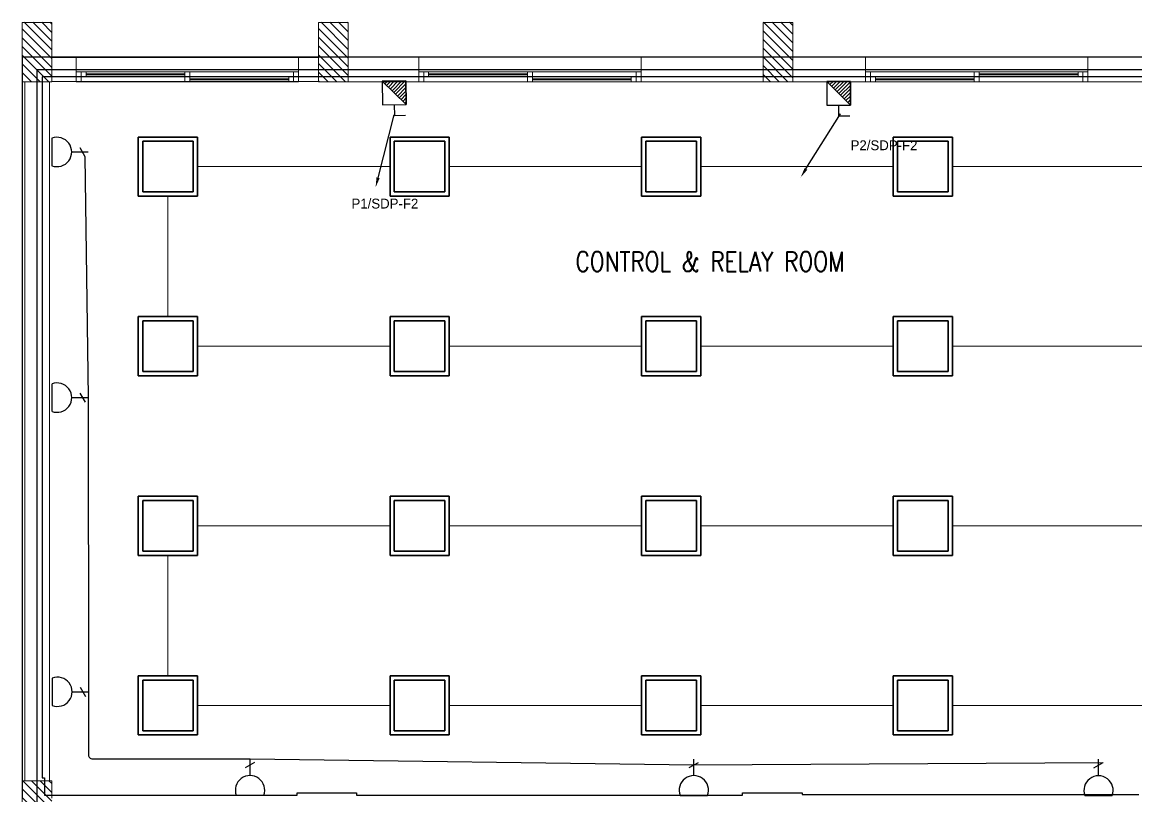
# Model space of a CAD drawing. Header units: inches. Extents: x 0 to 46333, y 12439 to 30520.
# Drawn here: x 0 to 11272, y 22147 to 29974 of the extents above; entities that cross this region are included whole.
import ezdxf
from ezdxf import colors
from ezdxf.entities.mleader import LeaderData, LeaderLine
from ezdxf.enums import TextEntityAlignment as Align
from ezdxf.math import Vec2, Vec3

# ---------------------------------------------------------------- set-up
doc = ezdxf.new("R2010")
doc.units = ezdxf.units.IN
doc.header["$MEASUREMENT"] = 0
for name, color, linetype, lineweight in [('COLUMNS', 5, 'Continuous', 0), ('COLUMNS1', 4, 'Continuous', 0), ('DOOR', 2, 'Continuous', 0), ('TEXT', 2, 'Continuous', 0), ('WALL', 7, 'Continuous', 0), ('WINDOW', 4, 'Continuous', 0), ('WIRING', 3, 'Continuous', 0)]:
    doc.layers.add(name, color=color, linetype=linetype, lineweight=lineweight)
doc.layers.add('DLX_FL1_CONT', color=7, linetype='Continuous', true_color=0x969696)
doc.layers.add('DLX_FL1_LUM', color=7, linetype='Continuous', true_color=0xffd400)
for name, color, linetype in [('E-PW-SYM', 7, 'Continuous'), ('E-PW-TXT', 2, 'Continuous'), ('HATCH', 1, 'Continuous'), ('R2V', 6, 'Continuous'), ('Socket', 170, 'Continuous'), ('v.p', 7, 'Continuous')]:
    doc.layers.add(name, color=color, linetype=linetype)
doc.styles.add('EN-SCL', font='swisscl.ttf')
doc.styles.add('ROMANS', font='romans.shx', dxfattribs={"width": 0.7, "height": 2.5})
pattern_1 = [(225, (-3319272.4, -9831076.72), (44.19417382, -44.19417382), [])]

# ---------------------------------------------------------------- blocks, each defined once
blk = doc.blocks.new('first floor civil')
at = {"layer": 'HATCH', "linetype": 'Continuous', "extrusion": (0, 0, -1)}
h = blk.add_hatch(dxfattribs=at)
h.set_pattern_fill('ANSI31', color=9, style=0)
h.set_pattern_definition(pattern_1)
h.paths.add_polyline_path([(-582715, 135869), (-582965, 135869), (-582965, 135869), (-583015, 135869), (-583015, 135619), (-583015, 135619), (-583015, 135267), (-582715, 135266)])
h.paths.add_polyline_path([(-582715, 135869), (-582715, 135869), (-582715, 135869), (-582715, 135869), (-582715, 135869), (-582715, 135869), (-582715, 135869), (-582715, 135869)])
h = blk.add_hatch(dxfattribs=at)
h.set_pattern_fill('ANSI31', color=9, style=0)
h.set_pattern_definition(pattern_1)
h.paths.add_polyline_path([(-585715, 135869), (-585965, 135869), (-585965, 135869), (-586015, 135869), (-586015, 135619), (-586015, 135619), (-586015, 135267), (-585715, 135266)])
h = blk.add_hatch(dxfattribs=at)
h.set_pattern_fill('ANSI31', color=9, style=0)
h.set_pattern_definition([(225, (-3319772.4, -9831076.72), (44.19417382, -44.19417382), [])])
h.paths.add_polyline_path([(-590215, 135869), (-590465, 135869), (-590465, 135869), (-590515, 135869), (-590515, 135619), (-590515, 135619), (-590515, 135267), (-590215, 135266)])
h = blk.add_hatch(dxfattribs=at)
h.set_pattern_fill('ANSI31', color=9, style=0)
h.set_pattern_definition(pattern_1)
h.paths.add_polyline_path([(-582715, 128194), (-582965, 128194), (-582965, 128194), (-583015, 128194), (-583015, 127944), (-583015, 127944), (-583015, 127592), (-582715, 127591)])
h.paths.add_polyline_path([(-582715, 128194), (-582715, 128194), (-582715, 128194), (-582715, 128194), (-582715, 128194), (-582715, 128194), (-582715, 128194), (-582715, 128194)])
at = {"layer": 'COLUMNS', "color": 9}
for p, q in [((583015, 135867), (582715, 135867)), ((582715, 135267), (582715, 135867)), ((583015, 135691), (583015, 135867)), ((586015, 135867), (585715, 135867)), ((585715, 135267), (585715, 135867)), ((586015, 135691), (586015, 135867)), ((590515, 135867), (590215, 135867)), ((590215, 135267), (590215, 135867)), ((590515, 135691), (590515, 135867)), ((583015, 135267), (583015, 135441)), ((586015, 135267), (586015, 135441)), ((590515, 135267), (590515, 135441)), ((582765, 135267), (582715, 135267)), ((585765, 135267), (585715, 135267)), ((590265, 135267), (590215, 135267)), ((582765, 128192), (582715, 128192)), ((582715, 127592), (582715, 128192)), ((583015, 128016), (583015, 128192))]:
    blk.add_line(p, q, dxfattribs=at)
at = {"layer": 'COLUMNS1', "color": 9}
for p, q in [((583015, 135441), (583015, 135691)), ((586015, 135441), (586015, 135691)), ((590515, 135441), (590515, 135691)), ((583015, 135267), (582765, 135267)), ((586015, 135267), (585765, 135267)), ((590515, 135267), (590265, 135267)), ((583015, 128192), (582765, 128192))]:
    blk.add_line(p, q, dxfattribs=at)
at = {"layer": 'DOOR', "color": 9}
for p, q in [((585715, 135513), (583015, 135513)), ((585715, 135269), (583015, 135269))]:
    blk.add_line(p, q, dxfattribs=at)
at = {"layer": 'R2V', "color": 9, "linetype": 'Continuous'}
blk.add_lwpolyline([(602366, 127891), (582866, 127891), (582866, 135391), (602366, 135391)], close=True, dxfattribs=at)
at = {"layer": 'WALL', "color": 9}
for p, q in [((583262, 135267), (583262, 135517)), ((585512, 135267), (585512, 135517)), ((586729, 135517), (586015, 135517)), ((586729, 135267), (586729, 135517)), ((588979, 135267), (588979, 135517)), ((590218, 135517), (588979, 135517)), ((591253, 135517), (590515, 135517)), ((591253, 135267), (591253, 135517)), ((593503, 135267), (593503, 135517)), ((593503, 135517), (594241, 135517)), ((582740, 135267), (582741, 128192)), ((582990, 135267), (582991, 128192)), ((586729, 135267), (586015, 135267)), ((590218, 135267), (588979, 135267)), ((591253, 135267), (590515, 135267)), ((593503, 135267), (594241, 135267)), ((582741, 128442), (582740, 128192))]:
    blk.add_line(p, q, dxfattribs=at)
at = {"layer": 'WINDOW', "color": 9}
for p, q in [((585512, 135517), (583262, 135517)), ((588979, 135517), (586729, 135517)), ((591253, 135517), (593503, 135517)), ((585512, 135367), (583262, 135367)), ((585512, 135267), (583262, 135267)), ((583312, 135367), (583312, 135267)), ((585462, 135317), (583312, 135317)), ((583362, 135317), (583362, 135367)), ((583362, 135347), (584362, 135347)), ((583362, 135337), (584362, 135337)), ((584362, 135367), (584362, 135267)), ((584412, 135367), (584412, 135267)), ((584412, 135297), (585412, 135297)), ((584412, 135287), (585412, 135287)), ((585412, 135317), (585412, 135267)), ((585462, 135367), (585462, 135267)), ((588979, 135367), (586729, 135367)), ((588979, 135267), (586729, 135267)), ((586779, 135367), (586779, 135267)), ((588929, 135317), (586779, 135317)), ((586829, 135317), (586829, 135367)), ((586829, 135347), (587829, 135347)), ((586829, 135337), (587829, 135337)), ((587829, 135367), (587829, 135267)), ((587879, 135367), (587879, 135267)), ((587879, 135297), (588879, 135297)), ((587879, 135287), (588879, 135287)), ((588879, 135317), (588879, 135267)), ((588929, 135367), (588929, 135267)), ((591253, 135367), (593503, 135367)), ((591253, 135267), (593503, 135267)), ((591303, 135367), (591303, 135267)), ((591303, 135317), (593453, 135317)), ((591353, 135317), (591353, 135267)), ((592353, 135297), (591353, 135297)), ((592353, 135287), (591353, 135287)), ((592353, 135367), (592353, 135267)), ((592403, 135367), (592403, 135267)), ((593403, 135347), (592403, 135347)), ((593403, 135337), (592403, 135337)), ((593403, 135317), (593403, 135367)), ((593453, 135367), (593453, 135267))]:
    blk.add_line(p, q, dxfattribs=at)
at = {"layer": 'TEXT', "color": 9, "style": 'ROMANS', "width": 0.8}
blk.add_text('CONTROL & RELAY ROOM', height=200, dxfattribs=at).set_placement((588316, 133347))
blk = doc.blocks.new('E-S03')
at = {"layer": 'E-PW-SYM', "color": 4}
blk.add_line((0, 270), (0, 495), dxfattribs=at)
at = {"layer": 'E-PW-SYM', "color": 0}
for p, q in [((-63, 381), (63, 451)), ((-187, 0), (187, 0))]:
    blk.add_line(p, q, dxfattribs=at)
blk.add_arc((0, 70), 200, 339.5371, 200.4629, dxfattribs=at)
at = {"layer": 'E-PW-TXT', "style": 'EN-SCL'}
for tag, p in [('SOCKET3 ABB.', (185, 727)), ('SOCKET3', (534, 203))]:
    blk.add_attdef(tag, text='', height=250, dxfattribs=at).set_placement(p, align=Align.MIDDLE_CENTER)
blk = doc.blocks.new('E-DS02')
at = {"layer": 'E-PW-SYM'}
blk.add_line((177, 354), (-177, 0), dxfattribs=at)
blk.add_lwpolyline([(-177, 354), (-177, 0), (177, 0), (177, 354)], close=True, dxfattribs=at)
blk.add_lwpolyline([(177, 177), (337, 177), (337, 344)], dxfattribs=at)
at = {"layer": 'E-PW-TXT', "style": 'EN-SCL'}
for tag, p in [('DESCONNECT2', (545, 1110)), ('EQUIPMENT2', (545, 780))]:
    blk.add_attdef(tag, text='', height=250, dxfattribs=at).set_placement(p, align=Align.MIDDLE_LEFT)
blk.add_attdef('DISCON2.', text='', height=250, dxfattribs=at).set_placement((685, 203), align=Align.MIDDLE_CENTER)
blk = doc.blocks.new('S5')
at = {"linetype": 'Continuous'}
h = blk.add_hatch(dxfattribs=at)
h.set_pattern_fill('ANSI31', color=1, scale=300, style=0)
h.paths.add_polyline_path([(-457, -197), (-104, -550), (-457, -550)])
blk.add_lwpolyline([(-457, -197), (-104, -550), (-457, -550), (-457, -197)])
at = {"layer": 'E-PW-SYM', "color": 7, "rotation": 90}
blk.add_blockref('E-DS02', (-104, -373), dxfattribs=at)

msp = doc.modelspace()

# ---------------------------------------------------------------- linework, layer by layer
at = {"layer": 'DLX_FL1_CONT'}
for points in [[(15470, 29622, 0), (0, 29620, 0)], [(0, 29620, 0), (0, 22128, 0)], [(15461, 29422, 0), (201, 29420, 0)], [(201, 29420, 0), (201, 22328, 0)], [(201, 22328, 0), (225, 22328, 0)], [(225, 22328, 0), (225, 22152, 0)], [(225, 22152, 0), (2782, 22152, 0)], [(2782, 22152, 0), (2782, 22177, 0)], [(2782, 22177, 0), (3383, 22177, 0)], [(3383, 22177, 0), (3383, 22153, 0)], [(3383, 22153, 0), (7292, 22153, 0)], [(7292, 22153, 0), (7292, 22177, 0)], [(7292, 22177, 0), (7894, 22177, 0)], [(7894, 22177, 0), (7894, 22161, 0)], [(7894, 22161, 0), (11302, 22161, 0)]]:
    msp.add_polyline3d(points, dxfattribs=at)
at = {"layer": 'DLX_FL1_LUM'}
for points in [[(1175, 28812, 0), (1175, 28214, 0)], [(1175, 28214, 0), (1175, 28812, 0)], [(1175, 28812, 0), (1175, 28812, 0)], [(1774, 28812, 0), (1175, 28812, 0)], [(1175, 28812, 0), (1175, 28812, 0)], [(1175, 28812, 0), (1774, 28812, 0)], [(1175, 28812, 0), (1774, 28812, 0)], [(1175, 28214, 0), (1175, 28812, 0)], [(1774, 28812, 0), (1175, 28812, 0)], [(1175, 28812, 0), (1175, 28214, 0)], [(1219, 28769, 0), (1219, 28258, 0)], [(1730, 28769, 0), (1219, 28769, 0)], [(1219, 28258, 0), (1219, 28769, 0)], [(1219, 28769, 0), (1730, 28769, 0)], [(1730, 28258, 0), (1730, 28769, 0)], [(1730, 28769, 0), (1730, 28258, 0)], [(1774, 28214, 0), (1774, 28812, 0)], [(1774, 28812, 0), (1774, 28812, 0)], [(1774, 28812, 0), (1774, 28214, 0)], [(1774, 28812, 0), (1774, 28812, 0)], [(1774, 28812, 0), (1774, 28214, 0)], [(1774, 28214, 0), (1774, 28812, 0)], [(3723, 28812, 0), (3723, 28214, 0)], [(3723, 28214, 0), (3723, 28812, 0)], [(3723, 28812, 0), (3723, 28812, 0)], [(4321, 28812, 0), (3723, 28812, 0)], [(3723, 28812, 0), (3723, 28812, 0)], [(3723, 28812, 0), (4321, 28812, 0)], [(3723, 28812, 0), (4321, 28812, 0)], [(3723, 28214, 0), (3723, 28812, 0)], [(4321, 28812, 0), (3723, 28812, 0)], [(3723, 28812, 0), (3723, 28214, 0)], [(3766, 28769, 0), (3766, 28258, 0)], [(4278, 28769, 0), (3766, 28769, 0)], [(3766, 28258, 0), (3766, 28769, 0)], [(3766, 28769, 0), (4278, 28769, 0)], [(4278, 28258, 0), (4278, 28769, 0)], [(4278, 28769, 0), (4278, 28258, 0)], [(4321, 28214, 0), (4321, 28812, 0)], [(4321, 28812, 0), (4321, 28812, 0)], [(4321, 28812, 0), (4321, 28214, 0)], [(4321, 28812, 0), (4321, 28812, 0)], [(4321, 28812, 0), (4321, 28214, 0)], [(4321, 28214, 0), (4321, 28812, 0)], [(6270, 28812, 0), (6270, 28214, 0)], [(6270, 28214, 0), (6270, 28812, 0)], [(6270, 28812, 0), (6270, 28812, 0)], [(6869, 28812, 0), (6270, 28812, 0)], [(6270, 28812, 0), (6270, 28812, 0)], [(6270, 28812, 0), (6869, 28812, 0)], [(6270, 28812, 0), (6869, 28812, 0)], [(6270, 28214, 0), (6270, 28812, 0)], [(6869, 28812, 0), (6270, 28812, 0)], [(6270, 28812, 0), (6270, 28214, 0)], [(6314, 28769, 0), (6314, 28258, 0)], [(6825, 28769, 0), (6314, 28769, 0)], [(6314, 28258, 0), (6314, 28769, 0)], [(6314, 28769, 0), (6825, 28769, 0)], [(6825, 28258, 0), (6825, 28769, 0)], [(6825, 28769, 0), (6825, 28258, 0)], [(6869, 28214, 0), (6869, 28812, 0)], [(6869, 28812, 0), (6869, 28812, 0)], [(6869, 28812, 0), (6869, 28214, 0)], [(6869, 28812, 0), (6869, 28812, 0)], [(6869, 28812, 0), (6869, 28214, 0)], [(6869, 28214, 0), (6869, 28812, 0)], [(8818, 28812, 0), (8818, 28214, 0)], [(8818, 28214, 0), (8818, 28812, 0)], [(8818, 28812, 0), (8818, 28812, 0)], [(9416, 28812, 0), (8818, 28812, 0)], [(8818, 28812, 0), (8818, 28812, 0)], [(8818, 28812, 0), (9416, 28812, 0)], [(8818, 28812, 0), (9416, 28812, 0)], [(8818, 28214, 0), (8818, 28812, 0)], [(9416, 28812, 0), (8818, 28812, 0)], [(8818, 28812, 0), (8818, 28214, 0)], [(8862, 28769, 0), (8862, 28258, 0)], [(9373, 28769, 0), (8862, 28769, 0)], [(8862, 28258, 0), (8862, 28769, 0)], [(8862, 28769, 0), (9373, 28769, 0)], [(9373, 28258, 0), (9373, 28769, 0)], [(9373, 28769, 0), (9373, 28258, 0)], [(9416, 28214, 0), (9416, 28812, 0)], [(9416, 28812, 0), (9416, 28812, 0)], [(9416, 28812, 0), (9416, 28214, 0)], [(9416, 28812, 0), (9416, 28812, 0)], [(9416, 28812, 0), (9416, 28214, 0)], [(9416, 28214, 0), (9416, 28812, 0)], [(1175, 28214, 0), (1175, 28214, 0)], [(1175, 28214, 0), (1774, 28214, 0)], [(1774, 28214, 0), (1175, 28214, 0)], [(1175, 28214, 0), (1175, 28214, 0)], [(1774, 28214, 0), (1175, 28214, 0)], [(1175, 28214, 0), (1774, 28214, 0)], [(1219, 28258, 0), (1730, 28258, 0)], [(1730, 28258, 0), (1219, 28258, 0)], [(1774, 28214, 0), (1774, 28214, 0)], [(1774, 28214, 0), (1774, 28214, 0)], [(3723, 28214, 0), (3723, 28214, 0)], [(3723, 28214, 0), (4321, 28214, 0)], [(4321, 28214, 0), (3723, 28214, 0)], [(3723, 28214, 0), (3723, 28214, 0)], [(4321, 28214, 0), (3723, 28214, 0)], [(3723, 28214, 0), (4321, 28214, 0)], [(3766, 28258, 0), (4278, 28258, 0)], [(4278, 28258, 0), (3766, 28258, 0)], [(4321, 28214, 0), (4321, 28214, 0)], [(4321, 28214, 0), (4321, 28214, 0)], [(6270, 28214, 0), (6270, 28214, 0)], [(6270, 28214, 0), (6869, 28214, 0)], [(6869, 28214, 0), (6270, 28214, 0)], [(6270, 28214, 0), (6270, 28214, 0)], [(6869, 28214, 0), (6270, 28214, 0)], [(6270, 28214, 0), (6869, 28214, 0)], [(6314, 28258, 0), (6825, 28258, 0)], [(6825, 28258, 0), (6314, 28258, 0)], [(6869, 28214, 0), (6869, 28214, 0)], [(6869, 28214, 0), (6869, 28214, 0)], [(8818, 28214, 0), (8818, 28214, 0)], [(8818, 28214, 0), (9416, 28214, 0)], [(9416, 28214, 0), (8818, 28214, 0)], [(8818, 28214, 0), (8818, 28214, 0)], [(9416, 28214, 0), (8818, 28214, 0)], [(8818, 28214, 0), (9416, 28214, 0)], [(8862, 28258, 0), (9373, 28258, 0)], [(9373, 28258, 0), (8862, 28258, 0)], [(9416, 28214, 0), (9416, 28214, 0)], [(9416, 28214, 0), (9416, 28214, 0)], [(1175, 26995, 0), (1175, 26396, 0)], [(1175, 26396, 0), (1175, 26995, 0)], [(1175, 26995, 0), (1175, 26995, 0)], [(1774, 26995, 0), (1175, 26995, 0)], [(1175, 26995, 0), (1175, 26995, 0)], [(1175, 26995, 0), (1774, 26995, 0)], [(1175, 26995, 0), (1774, 26995, 0)], [(1175, 26396, 0), (1175, 26995, 0)], [(1774, 26995, 0), (1175, 26995, 0)], [(1175, 26995, 0), (1175, 26396, 0)], [(1219, 26951, 0), (1219, 26440, 0)], [(1730, 26951, 0), (1219, 26951, 0)], [(1219, 26440, 0), (1219, 26951, 0)], [(1219, 26951, 0), (1730, 26951, 0)], [(1730, 26440, 0), (1730, 26951, 0)], [(1730, 26951, 0), (1730, 26440, 0)], [(1774, 26396, 0), (1774, 26995, 0)], [(1774, 26995, 0), (1774, 26995, 0)], [(1774, 26995, 0), (1774, 26396, 0)], [(1774, 26995, 0), (1774, 26995, 0)], [(1774, 26995, 0), (1774, 26396, 0)], [(1774, 26396, 0), (1774, 26995, 0)], [(3723, 26995, 0), (3723, 26396, 0)], [(3723, 26396, 0), (3723, 26995, 0)], [(3723, 26995, 0), (3723, 26995, 0)], [(4321, 26995, 0), (3723, 26995, 0)], [(3723, 26995, 0), (3723, 26995, 0)], [(3723, 26995, 0), (4321, 26995, 0)], [(3723, 26995, 0), (4321, 26995, 0)], [(3723, 26396, 0), (3723, 26995, 0)], [(4321, 26995, 0), (3723, 26995, 0)], [(3723, 26995, 0), (3723, 26396, 0)], [(3766, 26951, 0), (3766, 26440, 0)], [(4278, 26951, 0), (3766, 26951, 0)], [(3766, 26440, 0), (3766, 26951, 0)], [(3766, 26951, 0), (4278, 26951, 0)], [(4278, 26440, 0), (4278, 26951, 0)], [(4278, 26951, 0), (4278, 26440, 0)], [(4321, 26396, 0), (4321, 26995, 0)], [(4321, 26995, 0), (4321, 26995, 0)], [(4321, 26995, 0), (4321, 26396, 0)], [(4321, 26995, 0), (4321, 26995, 0)], [(4321, 26995, 0), (4321, 26396, 0)], [(4321, 26396, 0), (4321, 26995, 0)], [(6270, 26995, 0), (6270, 26396, 0)], [(6270, 26396, 0), (6270, 26995, 0)], [(6270, 26995, 0), (6270, 26995, 0)], [(6869, 26995, 0), (6270, 26995, 0)], [(6270, 26995, 0), (6270, 26995, 0)], [(6270, 26995, 0), (6869, 26995, 0)], [(6270, 26995, 0), (6869, 26995, 0)], [(6270, 26396, 0), (6270, 26995, 0)], [(6869, 26995, 0), (6270, 26995, 0)], [(6270, 26995, 0), (6270, 26396, 0)], [(6314, 26951, 0), (6314, 26440, 0)], [(6825, 26951, 0), (6314, 26951, 0)], [(6314, 26440, 0), (6314, 26951, 0)], [(6314, 26951, 0), (6825, 26951, 0)], [(6825, 26440, 0), (6825, 26951, 0)], [(6825, 26951, 0), (6825, 26440, 0)], [(6869, 26396, 0), (6869, 26995, 0)], [(6869, 26995, 0), (6869, 26995, 0)], [(6869, 26995, 0), (6869, 26396, 0)], [(6869, 26995, 0), (6869, 26995, 0)], [(6869, 26995, 0), (6869, 26396, 0)], [(6869, 26396, 0), (6869, 26995, 0)], [(8818, 26995, 0), (8818, 26396, 0)], [(8818, 26396, 0), (8818, 26995, 0)], [(8818, 26995, 0), (8818, 26995, 0)], [(9416, 26995, 0), (8818, 26995, 0)], [(8818, 26995, 0), (8818, 26995, 0)], [(8818, 26995, 0), (9416, 26995, 0)], [(8818, 26995, 0), (9416, 26995, 0)], [(8818, 26396, 0), (8818, 26995, 0)], [(9416, 26995, 0), (8818, 26995, 0)], [(8818, 26995, 0), (8818, 26396, 0)], [(8862, 26951, 0), (8862, 26440, 0)], [(9373, 26951, 0), (8862, 26951, 0)], [(8862, 26440, 0), (8862, 26951, 0)], [(8862, 26951, 0), (9373, 26951, 0)], [(9373, 26440, 0), (9373, 26951, 0)], [(9373, 26951, 0), (9373, 26440, 0)], [(9416, 26396, 0), (9416, 26995, 0)], [(9416, 26995, 0), (9416, 26995, 0)], [(9416, 26995, 0), (9416, 26396, 0)], [(9416, 26995, 0), (9416, 26995, 0)], [(9416, 26995, 0), (9416, 26396, 0)], [(9416, 26396, 0), (9416, 26995, 0)], [(1175, 26396, 0), (1175, 26396, 0)], [(1175, 26396, 0), (1774, 26396, 0)], [(1774, 26396, 0), (1175, 26396, 0)], [(1175, 26396, 0), (1175, 26396, 0)], [(1774, 26396, 0), (1175, 26396, 0)], [(1175, 26396, 0), (1774, 26396, 0)], [(1219, 26440, 0), (1730, 26440, 0)], [(1730, 26440, 0), (1219, 26440, 0)], [(1774, 26396, 0), (1774, 26396, 0)], [(1774, 26396, 0), (1774, 26396, 0)], [(3723, 26396, 0), (3723, 26396, 0)], [(3723, 26396, 0), (4321, 26396, 0)], [(4321, 26396, 0), (3723, 26396, 0)], [(3723, 26396, 0), (3723, 26396, 0)], [(4321, 26396, 0), (3723, 26396, 0)], [(3723, 26396, 0), (4321, 26396, 0)], [(3766, 26440, 0), (4278, 26440, 0)], [(4278, 26440, 0), (3766, 26440, 0)], [(4321, 26396, 0), (4321, 26396, 0)], [(4321, 26396, 0), (4321, 26396, 0)], [(6270, 26396, 0), (6270, 26396, 0)], [(6270, 26396, 0), (6869, 26396, 0)], [(6869, 26396, 0), (6270, 26396, 0)], [(6270, 26396, 0), (6270, 26396, 0)], [(6869, 26396, 0), (6270, 26396, 0)], [(6270, 26396, 0), (6869, 26396, 0)], [(6314, 26440, 0), (6825, 26440, 0)], [(6825, 26440, 0), (6314, 26440, 0)], [(6869, 26396, 0), (6869, 26396, 0)], [(6869, 26396, 0), (6869, 26396, 0)], [(8818, 26396, 0), (8818, 26396, 0)], [(8818, 26396, 0), (9416, 26396, 0)], [(9416, 26396, 0), (8818, 26396, 0)], [(8818, 26396, 0), (8818, 26396, 0)], [(9416, 26396, 0), (8818, 26396, 0)], [(8818, 26396, 0), (9416, 26396, 0)], [(8862, 26440, 0), (9373, 26440, 0)], [(9373, 26440, 0), (8862, 26440, 0)], [(9416, 26396, 0), (9416, 26396, 0)], [(9416, 26396, 0), (9416, 26396, 0)], [(1175, 25177, 0), (1175, 24579, 0)], [(1175, 24579, 0), (1175, 25177, 0)], [(1175, 25177, 0), (1175, 25177, 0)], [(1774, 25177, 0), (1175, 25177, 0)], [(1175, 25177, 0), (1175, 25177, 0)], [(1175, 25177, 0), (1774, 25177, 0)], [(1175, 25177, 0), (1774, 25177, 0)], [(1175, 24579, 0), (1175, 25177, 0)], [(1774, 25177, 0), (1175, 25177, 0)], [(1175, 25177, 0), (1175, 24579, 0)], [(1774, 24579, 0), (1774, 25177, 0)], [(1774, 25177, 0), (1774, 25177, 0)], [(1774, 25177, 0), (1774, 24579, 0)], [(1774, 25177, 0), (1774, 25177, 0)], [(1774, 25177, 0), (1774, 24579, 0)], [(1774, 24579, 0), (1774, 25177, 0)], [(3723, 25177, 0), (3723, 24579, 0)], [(3723, 24579, 0), (3723, 25177, 0)], [(3723, 25177, 0), (3723, 25177, 0)], [(4321, 25177, 0), (3723, 25177, 0)], [(3723, 25177, 0), (3723, 25177, 0)], [(3723, 25177, 0), (4321, 25177, 0)], [(3723, 25177, 0), (4321, 25177, 0)], [(3723, 24579, 0), (3723, 25177, 0)], [(4321, 25177, 0), (3723, 25177, 0)], [(3723, 25177, 0), (3723, 24579, 0)], [(4321, 24579, 0), (4321, 25177, 0)], [(4321, 25177, 0), (4321, 25177, 0)], [(4321, 25177, 0), (4321, 24579, 0)], [(4321, 25177, 0), (4321, 25177, 0)], [(4321, 25177, 0), (4321, 24579, 0)], [(4321, 24579, 0), (4321, 25177, 0)], [(6270, 25177, 0), (6270, 24579, 0)], [(6270, 24579, 0), (6270, 25177, 0)], [(6270, 25177, 0), (6270, 25177, 0)], [(6869, 25177, 0), (6270, 25177, 0)], [(6270, 25177, 0), (6270, 25177, 0)], [(6270, 25177, 0), (6869, 25177, 0)], [(6270, 25177, 0), (6869, 25177, 0)], [(6270, 24579, 0), (6270, 25177, 0)], [(6869, 25177, 0), (6270, 25177, 0)], [(6270, 25177, 0), (6270, 24579, 0)], [(6869, 24579, 0), (6869, 25177, 0)], [(6869, 25177, 0), (6869, 25177, 0)], [(6869, 25177, 0), (6869, 24579, 0)], [(6869, 25177, 0), (6869, 25177, 0)], [(6869, 25177, 0), (6869, 24579, 0)], [(6869, 24579, 0), (6869, 25177, 0)], [(8818, 25177, 0), (8818, 24579, 0)], [(8818, 24579, 0), (8818, 25177, 0)], [(8818, 25177, 0), (8818, 25177, 0)], [(9416, 25177, 0), (8818, 25177, 0)], [(8818, 25177, 0), (8818, 25177, 0)], [(8818, 25177, 0), (9416, 25177, 0)], [(8818, 25177, 0), (9416, 25177, 0)], [(8818, 24579, 0), (8818, 25177, 0)], [(9416, 25177, 0), (8818, 25177, 0)], [(8818, 25177, 0), (8818, 24579, 0)], [(9416, 24579, 0), (9416, 25177, 0)], [(9416, 25177, 0), (9416, 25177, 0)], [(9416, 25177, 0), (9416, 24579, 0)], [(9416, 25177, 0), (9416, 25177, 0)], [(9416, 25177, 0), (9416, 24579, 0)], [(9416, 24579, 0), (9416, 25177, 0)], [(1219, 25134, 0), (1219, 24623, 0)], [(1730, 25134, 0), (1219, 25134, 0)], [(1219, 24623, 0), (1219, 25134, 0)], [(1219, 25134, 0), (1730, 25134, 0)], [(1730, 24623, 0), (1730, 25134, 0)], [(1730, 25134, 0), (1730, 24623, 0)], [(3766, 25134, 0), (3766, 24623, 0)], [(4278, 25134, 0), (3766, 25134, 0)], [(3766, 24623, 0), (3766, 25134, 0)], [(3766, 25134, 0), (4278, 25134, 0)], [(4278, 24623, 0), (4278, 25134, 0)], [(4278, 25134, 0), (4278, 24623, 0)], [(6314, 25134, 0), (6314, 24623, 0)], [(6825, 25134, 0), (6314, 25134, 0)], [(6314, 24623, 0), (6314, 25134, 0)], [(6314, 25134, 0), (6825, 25134, 0)], [(6825, 24623, 0), (6825, 25134, 0)], [(6825, 25134, 0), (6825, 24623, 0)], [(8862, 25134, 0), (8862, 24623, 0)], [(9373, 25134, 0), (8862, 25134, 0)], [(8862, 24623, 0), (8862, 25134, 0)], [(8862, 25134, 0), (9373, 25134, 0)], [(9373, 24623, 0), (9373, 25134, 0)], [(9373, 25134, 0), (9373, 24623, 0)], [(1175, 24579, 0), (1175, 24579, 0)], [(1175, 24579, 0), (1774, 24579, 0)], [(1774, 24579, 0), (1175, 24579, 0)], [(1175, 24579, 0), (1175, 24579, 0)], [(1774, 24579, 0), (1175, 24579, 0)], [(1175, 24579, 0), (1774, 24579, 0)], [(1219, 24623, 0), (1730, 24623, 0)], [(1730, 24623, 0), (1219, 24623, 0)], [(1774, 24579, 0), (1774, 24579, 0)], [(1774, 24579, 0), (1774, 24579, 0)], [(3723, 24579, 0), (3723, 24579, 0)], [(3723, 24579, 0), (4321, 24579, 0)], [(4321, 24579, 0), (3723, 24579, 0)], [(3723, 24579, 0), (3723, 24579, 0)], [(4321, 24579, 0), (3723, 24579, 0)], [(3723, 24579, 0), (4321, 24579, 0)], [(3766, 24623, 0), (4278, 24623, 0)], [(4278, 24623, 0), (3766, 24623, 0)], [(4321, 24579, 0), (4321, 24579, 0)], [(4321, 24579, 0), (4321, 24579, 0)], [(6270, 24579, 0), (6270, 24579, 0)], [(6270, 24579, 0), (6869, 24579, 0)], [(6869, 24579, 0), (6270, 24579, 0)], [(6270, 24579, 0), (6270, 24579, 0)], [(6869, 24579, 0), (6270, 24579, 0)], [(6270, 24579, 0), (6869, 24579, 0)], [(6314, 24623, 0), (6825, 24623, 0)], [(6825, 24623, 0), (6314, 24623, 0)], [(6869, 24579, 0), (6869, 24579, 0)], [(6869, 24579, 0), (6869, 24579, 0)], [(8818, 24579, 0), (8818, 24579, 0)], [(8818, 24579, 0), (9416, 24579, 0)], [(9416, 24579, 0), (8818, 24579, 0)], [(8818, 24579, 0), (8818, 24579, 0)], [(9416, 24579, 0), (8818, 24579, 0)], [(8818, 24579, 0), (9416, 24579, 0)], [(8862, 24623, 0), (9373, 24623, 0)], [(9373, 24623, 0), (8862, 24623, 0)], [(9416, 24579, 0), (9416, 24579, 0)], [(9416, 24579, 0), (9416, 24579, 0)], [(1175, 23360, 0), (1175, 22762, 0)], [(1175, 22762, 0), (1175, 23360, 0)], [(1175, 23360, 0), (1175, 23360, 0)], [(1774, 23360, 0), (1175, 23360, 0)], [(1175, 23360, 0), (1175, 23360, 0)], [(1175, 23360, 0), (1774, 23360, 0)], [(1175, 23360, 0), (1774, 23360, 0)], [(1175, 22762, 0), (1175, 23360, 0)], [(1774, 23360, 0), (1175, 23360, 0)], [(1175, 23360, 0), (1175, 22762, 0)], [(1774, 22762, 0), (1774, 23360, 0)], [(1774, 23360, 0), (1774, 23360, 0)], [(1774, 23360, 0), (1774, 22762, 0)], [(1774, 23360, 0), (1774, 23360, 0)], [(1774, 23360, 0), (1774, 22762, 0)], [(1774, 22762, 0), (1774, 23360, 0)], [(3723, 23360, 0), (3723, 22762, 0)], [(3723, 22762, 0), (3723, 23360, 0)], [(3723, 23360, 0), (3723, 23360, 0)], [(4321, 23360, 0), (3723, 23360, 0)], [(3723, 23360, 0), (3723, 23360, 0)], [(3723, 23360, 0), (4321, 23360, 0)], [(3723, 23360, 0), (4321, 23360, 0)], [(3723, 22762, 0), (3723, 23360, 0)], [(4321, 23360, 0), (3723, 23360, 0)], [(3723, 23360, 0), (3723, 22762, 0)], [(4321, 22762, 0), (4321, 23360, 0)], [(4321, 23360, 0), (4321, 23360, 0)], [(4321, 23360, 0), (4321, 22762, 0)], [(4321, 23360, 0), (4321, 23360, 0)], [(4321, 23360, 0), (4321, 22762, 0)], [(4321, 22762, 0), (4321, 23360, 0)], [(6270, 23360, 0), (6270, 22762, 0)], [(6270, 22762, 0), (6270, 23360, 0)], [(6270, 23360, 0), (6270, 23360, 0)], [(6869, 23360, 0), (6270, 23360, 0)], [(6270, 23360, 0), (6270, 23360, 0)], [(6270, 23360, 0), (6869, 23360, 0)], [(6270, 23360, 0), (6869, 23360, 0)], [(6270, 22762, 0), (6270, 23360, 0)], [(6869, 23360, 0), (6270, 23360, 0)], [(6270, 23360, 0), (6270, 22762, 0)], [(6869, 22762, 0), (6869, 23360, 0)], [(6869, 23360, 0), (6869, 23360, 0)], [(6869, 23360, 0), (6869, 22762, 0)], [(6869, 23360, 0), (6869, 23360, 0)], [(6869, 23360, 0), (6869, 22762, 0)], [(6869, 22762, 0), (6869, 23360, 0)], [(8818, 23360, 0), (8818, 22762, 0)], [(8818, 22762, 0), (8818, 23360, 0)], [(8818, 23360, 0), (8818, 23360, 0)], [(9416, 23360, 0), (8818, 23360, 0)], [(8818, 23360, 0), (8818, 23360, 0)], [(8818, 23360, 0), (9416, 23360, 0)], [(8818, 23360, 0), (9416, 23360, 0)], [(8818, 22762, 0), (8818, 23360, 0)], [(9416, 23360, 0), (8818, 23360, 0)], [(8818, 23360, 0), (8818, 22762, 0)], [(9416, 22762, 0), (9416, 23360, 0)], [(9416, 23360, 0), (9416, 23360, 0)], [(9416, 23360, 0), (9416, 22762, 0)], [(9416, 23360, 0), (9416, 23360, 0)], [(9416, 23360, 0), (9416, 22762, 0)], [(9416, 22762, 0), (9416, 23360, 0)], [(1219, 23316, 0), (1219, 22805, 0)], [(1730, 23316, 0), (1219, 23316, 0)], [(1219, 22805, 0), (1219, 23316, 0)], [(1219, 23316, 0), (1730, 23316, 0)], [(1730, 22805, 0), (1730, 23316, 0)], [(1730, 23316, 0), (1730, 22805, 0)], [(3766, 23316, 0), (3766, 22805, 0)], [(4278, 23316, 0), (3766, 23316, 0)], [(3766, 22805, 0), (3766, 23316, 0)], [(3766, 23316, 0), (4278, 23316, 0)], [(4278, 22805, 0), (4278, 23316, 0)], [(4278, 23316, 0), (4278, 22805, 0)], [(6314, 23316, 0), (6314, 22805, 0)], [(6825, 23316, 0), (6314, 23316, 0)], [(6314, 22805, 0), (6314, 23316, 0)], [(6314, 23316, 0), (6825, 23316, 0)], [(6825, 22805, 0), (6825, 23316, 0)], [(6825, 23316, 0), (6825, 22805, 0)], [(8862, 23316, 0), (8862, 22805, 0)], [(9373, 23316, 0), (8862, 23316, 0)], [(8862, 22805, 0), (8862, 23316, 0)], [(8862, 23316, 0), (9373, 23316, 0)], [(9373, 22805, 0), (9373, 23316, 0)], [(9373, 23316, 0), (9373, 22805, 0)], [(1219, 22805, 0), (1730, 22805, 0)], [(1730, 22805, 0), (1219, 22805, 0)], [(3766, 22805, 0), (4278, 22805, 0)], [(4278, 22805, 0), (3766, 22805, 0)], [(6314, 22805, 0), (6825, 22805, 0)], [(6825, 22805, 0), (6314, 22805, 0)], [(8862, 22805, 0), (9373, 22805, 0)], [(9373, 22805, 0), (8862, 22805, 0)], [(1175, 22762, 0), (1175, 22762, 0)], [(1175, 22762, 0), (1774, 22762, 0)], [(1774, 22762, 0), (1175, 22762, 0)], [(1175, 22762, 0), (1175, 22762, 0)], [(1774, 22762, 0), (1175, 22762, 0)], [(1175, 22762, 0), (1774, 22762, 0)], [(1774, 22762, 0), (1774, 22762, 0)], [(1774, 22762, 0), (1774, 22762, 0)], [(3723, 22762, 0), (3723, 22762, 0)], [(3723, 22762, 0), (4321, 22762, 0)], [(4321, 22762, 0), (3723, 22762, 0)], [(3723, 22762, 0), (3723, 22762, 0)], [(4321, 22762, 0), (3723, 22762, 0)], [(3723, 22762, 0), (4321, 22762, 0)], [(4321, 22762, 0), (4321, 22762, 0)], [(4321, 22762, 0), (4321, 22762, 0)], [(6270, 22762, 0), (6270, 22762, 0)], [(6270, 22762, 0), (6869, 22762, 0)], [(6869, 22762, 0), (6270, 22762, 0)], [(6270, 22762, 0), (6270, 22762, 0)], [(6869, 22762, 0), (6270, 22762, 0)], [(6270, 22762, 0), (6869, 22762, 0)], [(6869, 22762, 0), (6869, 22762, 0)], [(6869, 22762, 0), (6869, 22762, 0)], [(8818, 22762, 0), (8818, 22762, 0)], [(8818, 22762, 0), (9416, 22762, 0)], [(9416, 22762, 0), (8818, 22762, 0)], [(8818, 22762, 0), (8818, 22762, 0)], [(9416, 22762, 0), (8818, 22762, 0)], [(8818, 22762, 0), (9416, 22762, 0)], [(9416, 22762, 0), (9416, 22762, 0)], [(9416, 22762, 0), (9416, 22762, 0)]]:
    msp.add_polyline3d(points, dxfattribs=at)
at = {"layer": 'Socket'}
msp.add_lwpolyline([(635, 28614), (668, 26175), (671, 23199), (671, 22559, 0.414214), (711, 22519), (2306, 22519)], format="xyb", dxfattribs=at)
msp.add_lwpolyline([(2306, 22519), (6799, 22459), (10942, 22483)], dxfattribs=at)
at = {"layer": 'WIRING'}
for p, q in [((1774, 28513), (3723, 28513)), ((4321, 28513), (6270, 28513)), ((6869, 28513), (8818, 28513)), ((11365, 28513), (9416, 28513)), ((1474, 28214), (1474, 26995)), ((1774, 26696), (3723, 26696)), ((4321, 26696), (6270, 26696)), ((6869, 26696), (8818, 26696)), ((9416, 26696), (11365, 26696)), ((3723, 24878), (1774, 24878)), ((6270, 24878), (4321, 24878)), ((8818, 24878), (6869, 24878)), ((9416, 24878), (11365, 24878)), ((1474, 24579), (1474, 23360)), ((1774, 23061), (3723, 23061)), ((4321, 23061), (6270, 23061)), ((6869, 23061), (8818, 23061)), ((9416, 23061), (11365, 23061))]:
    msp.add_line(p, q, dxfattribs=at)

# ---------------------------------------------------------------- block references
at = {"xscale": 0.6787878816776356, "yscale": 0.6787878816776356, "zscale": 0.6787878816776356}
for p, rotation in [((3577, 29004), 180.8311757961652), ((8074, 29002), 180)]:
    msp.add_blockref('S5', p, dxfattribs=dict(at, rotation=rotation))
at = {"layer": 'E-PW-SYM', "color": 4, "xscale": 0.7424242388122365, "yscale": 0.7424242388122365, "zscale": 0.7424242388122365, "rotation": 270}
for p in [(300, 28661), (301, 26175), (304, 23199)]:
    msp.add_blockref('E-S03', p, dxfattribs=at)
at = {"layer": 'E-PW-SYM', "color": 4, "xscale": 0.7424242388122365, "yscale": 0.7424242388122365, "zscale": 0.7424242388122365}
for p in [(2306, 22151), (6799, 22150), (10896, 22148)]:
    msp.add_blockref('E-S03', p, dxfattribs=at)
at = {"layer": 'v.p', "color": 1, "linetype": 'Continuous'}
msp.add_blockref('first floor civil', (-582715, -105895), dxfattribs=at)

# ---------------------------------------------------------------- texts
at = {"layer": 'Socket', "char_height": 100, "attachment_point": 1}
for s, insert in [('P2/SDP-F2', (8386, 28779)), ('P1/SDP-F2', (3333, 28189))]:
    msp.add_mtext_dynamic_manual_height_columns(s, width=484, gutter_width=1, heights=[0], dxfattribs=dict(at, insert=insert))

# ---------------------------------------------------------------- leaders
at = {"layer": 'Socket'}
ml = msp.add_multileader_mtext('Standard', dxfattribs=at)
ml.set_content('', color=256)
ml.set_leader_properties()
ml.build(insert=Vec2(0, 0))
ml.multileader.update_dxf_attribs({"dogleg_length": 0.36, "arrow_head_size": 100})
ctx = ml.context
ctx.base_point, ctx.char_height, ctx.arrow_head_size, ctx.landing_gap_size, ctx.plane_origin = Vec3(3766, 29036), 0.18, 100, 0.09, Vec3(3577, 28303)
notes = []
notes.append((ctx, [(0, (1, 1, 0), (3766, 29036), (1, 0), 0.36, [(0, [(3577, 28303)], 0, [])])]))
ctx.mtext.insert, ctx.mtext.flow_direction = Vec3(3767, 29036), 5
ml = msp.add_multileader_mtext('Standard', dxfattribs=at)
ml.set_content('', color=256)
ml.set_leader_properties()
ml.build(insert=Vec2(0, 0))
ml.multileader.update_dxf_attribs({"dogleg_length": 0.36, "arrow_head_size": 100})
ctx = ml.context
ctx.base_point, ctx.char_height, ctx.arrow_head_size, ctx.landing_gap_size, ctx.plane_origin, ctx.plane_x_axis, ctx.plane_y_axis = Vec3(8282, 29047), 0.18, 100, 0.09, Vec3(7881, 28405), Vec3(0.953653, -0.300909), Vec3(0.300909, 0.953653)
notes.append((ctx, [(0, (1, 1, 0), (8282, 29047), (0.953653, -0.300909), 0.36, [(0, [(7881, 28405)], 0, [])])]))
ctx.mtext.insert, ctx.mtext.text_direction, ctx.mtext.rotation, ctx.mtext.flow_direction = Vec3(8282, 29047), Vec3(0.953653, -0.300909), 5.97754, 5
for ctx, leaders in notes:
    for number, flags, end, landing, length, lines in leaders:
        leader = LeaderData()
        leader.index, (leader.has_last_leader_line, leader.has_dogleg_vector, leader.attachment_direction) = number, flags
        leader.last_leader_point, leader.dogleg_vector, leader.dogleg_length = Vec3(end), Vec3(landing), length
        for number, points, colour, breaks in lines:
            line = LeaderLine()
            line.index, line.vertices, line.color, line.breaks = number, Vec3.list(points), colors.encode_raw_color(colour), breaks
            leader.lines.append(line)
        ctx.leaders.append(leader)

doc.saveas('drawing.dxf')
